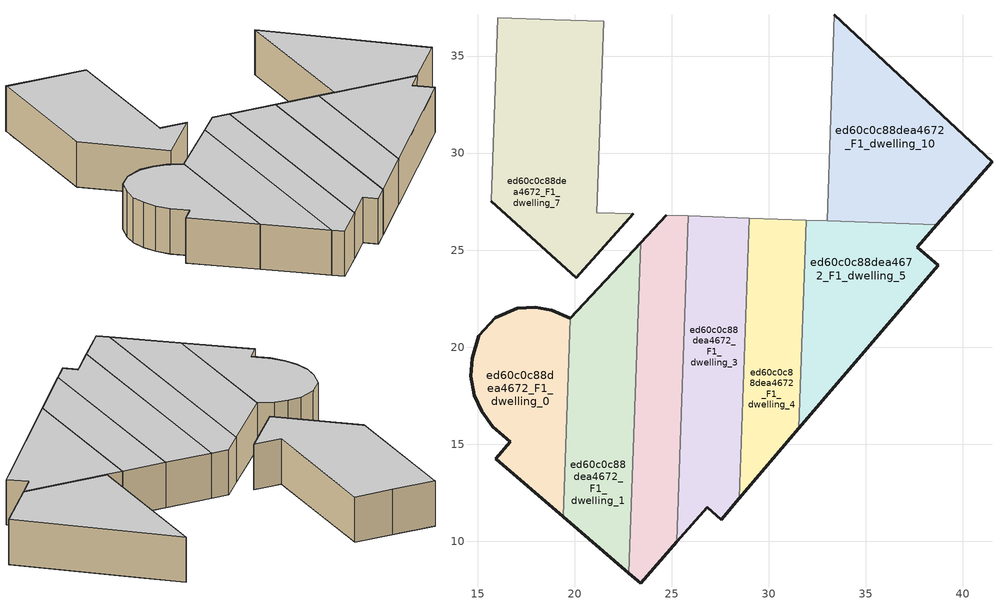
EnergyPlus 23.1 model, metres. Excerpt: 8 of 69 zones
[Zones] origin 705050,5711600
ed60c0c88dea4672_F1_dwelling_0
 floor to ed60c0c88dea4672_F0_dwelling_6 (EU_floor_Construction): 16.56,13.7 19.63,17.23 19.78,21.48 18.82,21.91 17.95,22.05 17.03,22 15.9,21.5 15.06,20.6 14.71,19.42 14.62,18.49 14.83,17.53 15.2,16.7 15.78,15.91 16.69,15.12 15.92,14.25 z3
 floor to ed60c0c88dea4672_F0_dwelling_0 (EU_floor_Construction): 19.42,11.25 19.63,17.23 16.56,13.7 z3
 wall outside (EU_wall_Construction): 19.42,11.25 15.92,14.25 16.69,15.12 15.78,15.91 15.2,16.7 14.83,17.53 14.62,18.49 14.71,19.42 15.06,20.6 15.9,21.5 17.03,22 17.95,22.05 18.82,21.91 19.78,21.48 z3:6
 wall to ed60c0c88dea4672_F1_dwelling_1 (EU_wall_Construction): 19.78,21.48 19.42,11.25 z3:6
 ceiling to ed60c0c88dea4672_F2_dwelling_0 (EU_floor_Construction): 19.78,21.48 19.42,11.25 15.92,14.25 16.69,15.12 15.78,15.91 15.2,16.7 14.83,17.53 14.62,18.49 14.71,19.42 15.06,20.6 15.9,21.5 17.03,22 17.95,22.05 18.82,21.91 z6
ed60c0c88dea4672_F1_dwelling_1
 floor to ed60c0c88dea4672_F0_dwelling_0 (EU_floor_Construction): 22.79,8.36 23.02,15.04 20,17.66 19.63,17.23 19.42,11.25 z3
 floor to ed60c0c88dea4672_F0_dwelling_6 (EU_floor_Construction): 19.63,17.23 23.25,21.41 23.25,21.54 21.36,23.18 19.78,21.48 z3
 floor to ed60c0c88dea4672_F0_dwelling_3 (EU_floor_Construction): 23.25,21.54 23.39,25.38 21.36,23.18 z3
 floor to ed60c0c88dea4672_F0_dwelling_1 (EU_floor_Construction): 23.02,15.04 23.22,20.5 22.79,20.88 20,17.66 z3
 floor to ed60c0c88dea4672_F0_dwelling_2 (EU_floor_Construction): 23.22,20.5 23.25,21.41 22.79,20.88 z3
 wall outside (EU_wall_Construction): 19.78,21.48 23.39,25.38 / 22.79,8.36 19.42,11.25 z3:6
 wall to ed60c0c88dea4672_F1_dwelling_2 (EU_wall_Construction): 23.39,25.38 22.79,8.36 z3:6
 ceiling to ed60c0c88dea4672_F2_dwelling_1 (EU_floor_Construction): 23.39,25.38 22.79,8.36 19.42,11.25 19.78,21.48 z6
ed60c0c88dea4672_F1_dwelling_10
 floor to ed60c0c88dea4672_F0_dwelling_5 (EU_floor_Construction): 38.66,26.31 41.5,29.56 35.31,35.32 33.23,32.91 33.08,28.78 35.82,26.41 z3
 floor to ed60c0c88dea4672_F0_dwelling_11 (EU_floor_Construction): 33.23,32.91 35.31,35.32 33.38,37.13 z3
 floor to ed60c0c88dea4672_F0_dwelling_4 (EU_floor_Construction): 35.82,26.41 33.08,28.78 33,26.51 z3
 wall outside (EU_wall_Construction): 33.38,37.13 41.5,29.56 38.66,26.31 z3:6
 wall to ed60c0c88dea4672_F1_dwelling_9 (EU_wall_Construction): 33,26.51 33.38,37.13 z3:6
 wall to ed60c0c88dea4672_F1_dwelling_5 (EU_wall_Construction): 38.66,26.31 33,26.51 z3:6
 ceiling to ed60c0c88dea4672_F2_dwelling_10 (EU_floor_Construction): 41.5,29.56 38.66,26.31 33,26.51 33.38,37.13 z6
ed60c0c88dea4672_F1_dwelling_2
 floor to ed60c0c88dea4672_F0_dwelling_3 (EU_floor_Construction): 23.32,21.49 25.74,24.28 25.76,24.26 25.85,26.76 24.71,26.8 23.39,25.38 23.25,21.54 z3
 floor to ed60c0c88dea4672_F0_dwelling_0 (EU_floor_Construction): 23.4,7.83 25.26,9.96 25.37,13.01 23.02,15.04 22.79,8.36 z3
 floor to ed60c0c88dea4672_F0_dwelling_1 (EU_floor_Construction): 25.37,13.01 25.56,18.47 23.22,20.5 23.02,15.04 z3
 floor to ed60c0c88dea4672_F0_dwelling_2 (EU_floor_Construction): 25.56,18.47 25.76,24.26 25.74,24.28 23.25,21.41 23.22,20.5 z3
 wall outside (EU_wall_Construction): 25.26,9.96 23.4,7.83 22.79,8.36 / 23.39,25.38 24.71,26.8 z3:6
 wall to ed60c0c88dea4672_F1_dwelling_3 (EU_wall_Construction): 25.85,26.76 25.26,9.96 z3:6
 wall to ed60c0c88dea4672_F1_dwelling_9 (EU_wall_Construction): 24.71,26.8 25.85,26.76 z3:6
 ceiling to ed60c0c88dea4672_F2_dwelling_2 (EU_floor_Construction): 25.85,26.76 25.26,9.96 23.4,7.83 22.79,8.36 23.39,25.38 24.71,26.8 z6
ed60c0c88dea4672_F1_dwelling_3
 floor to ed60c0c88dea4672_F0_dwelling_1 (EU_floor_Construction): 27.54,11.13 28.47,12.21 28.6,15.84 25.56,18.47 25.37,13.01 26.82,11.75 27.53,11.11 z3
 floor to ed60c0c88dea4672_F0_dwelling_2 (EU_floor_Construction): 28.6,15.84 28.8,21.62 25.76,24.26 25.56,18.47 z3
 floor to ed60c0c88dea4672_F0_dwelling_0 (EU_floor_Construction): 25.26,9.96 26.82,11.75 25.37,13.01 z3
 floor to ed60c0c88dea4672_F0_dwelling_3 (EU_floor_Construction): 28.8,21.62 28.95,25.76 27.88,26.69 25.85,26.76 25.76,24.26 z3
 floor to ed60c0c88dea4672_F0_dwelling_4 (EU_floor_Construction): 28.95,25.76 28.98,26.65 27.88,26.69 z3
 wall outside (EU_wall_Construction): 28.47,12.21 27.53,11.11 26.82,11.75 25.26,9.96 z3:6
 wall to ed60c0c88dea4672_F1_dwelling_4 (EU_wall_Construction): 28.98,26.65 28.47,12.21 z3:6
 wall to ed60c0c88dea4672_F1_dwelling_9 (EU_wall_Construction): 25.85,26.76 28.98,26.65 z3:6
 ceiling to ed60c0c88dea4672_F2_dwelling_3 (EU_floor_Construction): 28.98,26.65 28.47,12.21 27.53,11.11 26.82,11.75 25.26,9.96 25.85,26.76 z6
ed60c0c88dea4672_F1_dwelling_4
 floor to ed60c0c88dea4672_F0_dwelling_3 (EU_floor_Construction): 31.67,19.14 31.81,23.28 28.95,25.76 28.8,21.62 z3
 floor to ed60c0c88dea4672_F0_dwelling_4 (EU_floor_Construction): 31.81,23.28 31.93,26.55 28.98,26.65 28.95,25.76 z3
 floor adiabatic (EU_floor_Construction): 28.47,12.21 31.55,15.82 31.67,19.14 28.8,21.62 z3
 wall outside (EU_wall_Construction): 31.55,15.82 28.47,12.21 z3:6
 wall to ed60c0c88dea4672_F1_dwelling_5 (EU_wall_Construction): 31.93,26.55 31.55,15.82 z3:6
 wall to ed60c0c88dea4672_F1_dwelling_9 (EU_wall_Construction): 28.98,26.65 31.93,26.55 z3:6
 ceiling to ed60c0c88dea4672_F2_dwelling_4 (EU_floor_Construction): 31.93,26.55 31.55,15.82 28.47,12.21 28.98,26.65 z6
ed60c0c88dea4672_F1_dwelling_5
 floor to ed60c0c88dea4672_F0_dwelling_4 (EU_floor_Construction): 35.32,20.24 38.56,24.04 35.82,26.41 31.93,26.55 31.81,23.28 z3
 floor to ed60c0c88dea4672_F0_dwelling_5 (EU_floor_Construction): 38.56,24.04 38.72,24.23 37.65,25.15 38.66,26.31 35.82,26.41 z3
 floor to ed60c0c88dea4672_F0_dwelling_2 (EU_floor_Construction): 31.55,15.82 33.23,17.79 31.67,19.14 z3
 floor to ed60c0c88dea4672_F0_dwelling_3 (EU_floor_Construction): 33.23,17.79 35.32,20.24 31.81,23.28 31.67,19.14 z3
 wall outside (EU_wall_Construction): 38.66,26.31 37.65,25.15 38.72,24.23 31.55,15.82 z3:6
 wall to ed60c0c88dea4672_F1_dwelling_9 (EU_wall_Construction): 31.93,26.55 33,26.51 z3:6
 ceiling to ed60c0c88dea4672_F2_dwelling_5 (EU_floor_Construction): 38.66,26.31 37.65,25.15 38.72,24.23 31.55,15.82 31.93,26.55 z6
ed60c0c88dea4672_F1_dwelling_7
 floor to ed60c0c88dea4672_F0_dwelling_8 (EU_floor_Construction): 21.17,27.79 21.31,31.81 16.56,35.93 15.98,35.26 15.88,32.38 z3; 22.67,26.49 23.01,26.87 22.21,26.89 z3
 floor to ed60c0c88dea4672_F0_dwelling_7 (EU_floor_Construction): 20.08,23.59 22.67,26.49 22.21,26.89 21.14,26.93 21.17,27.79 15.88,32.38 15.71,27.51 z3
 floor to ed60c0c88dea4672_F0_dwelling_9 (EU_floor_Construction): 21.31,31.81 21.45,35.69 20.12,36.84 17.43,36.93 16.56,35.93 z3
 floor to ed60c0c88dea4672_F0_dwelling_10 (EU_floor_Construction): 21.45,35.69 21.49,36.79 20.12,36.84 z3
 floor to ed60c0c88dea4672_F0_dwelling_14 (EU_floor_Construction): 16.36,35.7 17.43,36.93 16.04,36.98 16.01,36.01 z3
 floor to ed60c0c88dea4672_F0_dwelling_13 (EU_floor_Construction): 15.98,35.26 16.36,35.7 16.01,36.01 z3
 wall outside (EU_wall_Construction): 23.01,26.87 20.08,23.59 15.71,27.51 z3:6
 wall to ed60c0c88dea4672_F1_dwelling_8 (EU_wall_Construction): 21.49,36.79 21.14,26.93 23.01,26.87 z3:6
 wall to ed60c0c88dea4672_F1_dwelling_6 (EU_wall_Construction): 15.71,27.51 16.04,36.98 z3:6
 wall to ed60c0c88dea4672_F1_dwelling_15 (EU_wall_Construction): 16.04,36.98 18.94,36.88 z3:6
 wall to ed60c0c88dea4672_F1_dwelling_16 (EU_wall_Construction): 18.94,36.88 21.49,36.79 z3:6
 ceiling to ed60c0c88dea4672_F2_dwelling_7 (EU_floor_Construction): 21.49,36.79 21.14,26.93 23.01,26.87 20.08,23.59 15.71,27.51 16.04,36.98 z6
[Building]
EU S2 Campaign: North Axis=0; Terrain=City; Solar Distribution=FullExterior
[Site:Location]
London: Latitude=51.5; Longitude=-0.5; Time Zone=0; Elevation=25
[SizingPeriod:WeatherFileDays]
AnnualSizingPeriod: Begin Month=1; Begin Day of Month=1; End Month=12; End Day of Month=31; Day of Week for Start Day=Monday; Use Weather File Daylight Saving Period=No; Use Weather File Rain and Snow Indicators=No
[MATERIAL]
EU_InternalMass_Material: Roughness=MediumRough; Thickness=0.1; Conductivity=1; Density=1800; Specific Heat=900; Thermal Absorptance=0.9; Solar Absorptance=0.7; Visible Absorptance=0.7
[MATERIAL:NOMASS] Roughness=MediumRough; Thermal Absorptance=0.9; Solar Absorptance=0.7; Visible Absorptance=0.7
Name | Thermal Resistance
EU_wall_NoMass | 0.635353
EU_floor_NoMass | 1.96382
[CONSTRUCTION]
EU_wall_Construction: EU_wall_NoMass
EU_floor_Construction: EU_floor_NoMass
EU_InternalMass_Construction: EU_InternalMass_Material
[ZONE] Type=1; Multiplier=1; Ceiling Height=autocalculate; Floor Area=autocalculate; Part of Total Floor Area=Yes
Name | Volume
ed60c0c88dea4672_F1_dwelling_0 | 114.811
ed60c0c88dea4672_F1_dwelling_1 | 142.055
ed60c0c88dea4672_F1_dwelling_10 | 162.089
ed60c0c88dea4672_F1_dwelling_2 | 128.458
ed60c0c88dea4672_F1_dwelling_3 | 145.515
ed60c0c88dea4672_F1_dwelling_4 | 111.343
ed60c0c88dea4672_F1_dwelling_5 | 128.46
ed60c0c88dea4672_F1_dwelling_7 | 195.821
[INTERNALMASS] Construction=EU_InternalMass_Construction
Name | Zone or ZoneList | Surface Area
ed60c0c88dea4672_F1_dwelling_0_EU_InternalMass | ed60c0c88dea4672_F1_dwelling_0 | 38.2705
ed60c0c88dea4672_F1_dwelling_1_EU_InternalMass | ed60c0c88dea4672_F1_dwelling_1 | 47.3516
ed60c0c88dea4672_F1_dwelling_2_EU_InternalMass | ed60c0c88dea4672_F1_dwelling_2 | 42.8197
ed60c0c88dea4672_F1_dwelling_3_EU_InternalMass | ed60c0c88dea4672_F1_dwelling_3 | 48.5051
ed60c0c88dea4672_F1_dwelling_4_EU_InternalMass | ed60c0c88dea4672_F1_dwelling_4 | 37.1142
ed60c0c88dea4672_F1_dwelling_5_EU_InternalMass | ed60c0c88dea4672_F1_dwelling_5 | 42.8196
ed60c0c88dea4672_F1_dwelling_7_EU_InternalMass | ed60c0c88dea4672_F1_dwelling_7 | 65.2743
ed60c0c88dea4672_F1_dwelling_10_EU_InternalMass | ed60c0c88dea4672_F1_dwelling_10 | 54.0337
[OTHEREQUIPMENT] Fuel Type=Electricity; Design Level Calculation Method=Watts/Area; Power per Zone Floor Area=1; Fraction Latent=0; Fraction Radiant=0; Fraction Lost=0; Carbon Dioxide Generation Rate=0; EndUse Subcategory=EU_Step8_InternalGains
Name | Zone or ZoneList or Space or SpaceList | Schedule
EU_Step8_InternalGain_ed60c0c88dea4672_F1_dwelling_0_f000 | ed60c0c88dea4672_F1_dwelling_0 | EU_Step8_GainSchedule_ed60c0c88dea4672_F1_dwelling_0_f000
EU_Step8_InternalGain_ed60c0c88dea4672_F1_dwelling_1_f000 | ed60c0c88dea4672_F1_dwelling_1 | EU_Step8_GainSchedule_ed60c0c88dea4672_F1_dwelling_1_f000
EU_Step8_InternalGain_ed60c0c88dea4672_F1_dwelling_2_f000 | ed60c0c88dea4672_F1_dwelling_2 | EU_Step8_GainSchedule_ed60c0c88dea4672_F1_dwelling_2_f000
EU_Step8_InternalGain_ed60c0c88dea4672_F1_dwelling_3_f000 | ed60c0c88dea4672_F1_dwelling_3 | EU_Step8_GainSchedule_ed60c0c88dea4672_F1_dwelling_3_f000
EU_Step8_InternalGain_ed60c0c88dea4672_F1_dwelling_4_f000 | ed60c0c88dea4672_F1_dwelling_4 | EU_Step8_GainSchedule_ed60c0c88dea4672_F1_dwelling_4_f000
EU_Step8_InternalGain_ed60c0c88dea4672_F1_dwelling_5_f000 | ed60c0c88dea4672_F1_dwelling_5 | EU_Step8_GainSchedule_ed60c0c88dea4672_F1_dwelling_5_f000
EU_Step8_InternalGain_ed60c0c88dea4672_F1_dwelling_7_f000 | ed60c0c88dea4672_F1_dwelling_7 | EU_Step8_GainSchedule_ed60c0c88dea4672_F1_dwelling_7_f000
EU_Step8_InternalGain_ed60c0c88dea4672_F1_dwelling_10_f000 | ed60c0c88dea4672_F1_dwelling_10 | EU_Step8_GainSchedule_ed60c0c88dea4672_F1_dwelling_10_f000
[ZONEVENTILATION:DESIGNFLOWRATE] Schedule=EU_AlwaysOn; Design Flow Rate Calculation Method=AirChanges/Hour; Air Changes per Hour=0.555504; Ventilation Type=Natural; Fan Pressure Rise=0; Fan Total Efficiency=1; Constant Term Coefficient=1; Temperature Term Coefficient=0; Velocity Term Coefficient=0; Velocity Squared Term Coefficient=0; Minimum Indoor Temperature=-100; Maximum Indoor Temperature=100; Delta Temperature=-100; Minimum Outdoor Temperature=-100; Maximum Outdoor Temperature=100; Maximum Wind Speed=40
Name | Zone or ZoneList or Space or SpaceList
EU_ConstantAir_ed60c0c88dea4672_F1_dwelling_0 | ed60c0c88dea4672_F1_dwelling_0
EU_ConstantAir_ed60c0c88dea4672_F1_dwelling_1 | ed60c0c88dea4672_F1_dwelling_1
EU_ConstantAir_ed60c0c88dea4672_F1_dwelling_2 | ed60c0c88dea4672_F1_dwelling_2
EU_ConstantAir_ed60c0c88dea4672_F1_dwelling_3 | ed60c0c88dea4672_F1_dwelling_3
EU_ConstantAir_ed60c0c88dea4672_F1_dwelling_4 | ed60c0c88dea4672_F1_dwelling_4
EU_ConstantAir_ed60c0c88dea4672_F1_dwelling_5 | ed60c0c88dea4672_F1_dwelling_5
EU_ConstantAir_ed60c0c88dea4672_F1_dwelling_7 | ed60c0c88dea4672_F1_dwelling_7
EU_ConstantAir_ed60c0c88dea4672_F1_dwelling_10 | ed60c0c88dea4672_F1_dwelling_10
[HVACTEMPLATE:ZONE:IDEALLOADSAIRSYSTEM] System Availability Schedule=EU_AlwaysOn; Maximum Heating Supply Air Temperature=50; Minimum Cooling Supply Air Temperature=13; Maximum Heating Supply Air Humidity Ratio=0.0156; Minimum Cooling Supply Air Humidity Ratio=0.0077; Heating Limit=NoLimit; Cooling Limit=NoLimit; Heating Availability Schedule=EU_AlwaysOn; Cooling Availability Schedule=EU_CoolingOff; Dehumidification Control Type=ConstantSensibleHeatRatio; Cooling Sensible Heat Ratio=0.7; Dehumidification Setpoint=60; Humidification Control Type=None; Humidification Setpoint=30; Outdoor Air Method=None; Outdoor Air Flow Rate per Person=0.00944; Outdoor Air Flow Rate per Zone Floor Area=0; Outdoor Air Flow Rate per Zone=0; Demand Controlled Ventilation Type=None; Outdoor Air Economizer Type=NoEconomizer; Heat Recovery Type=None; Sensible Heat Recovery Effectiveness=0.7; Latent Heat Recovery Effectiveness=0.65
Name | Template Thermostat
ed60c0c88dea4672_F1_dwelling_0 | EU_HeatOnly_ed60c0c88dea4672_F1_dwelling_0
ed60c0c88dea4672_F1_dwelling_1 | EU_HeatOnly_ed60c0c88dea4672_F1_dwelling_1
ed60c0c88dea4672_F1_dwelling_2 | EU_HeatOnly_ed60c0c88dea4672_F1_dwelling_2
ed60c0c88dea4672_F1_dwelling_3 | EU_HeatOnly_ed60c0c88dea4672_F1_dwelling_3
ed60c0c88dea4672_F1_dwelling_4 | EU_HeatOnly_ed60c0c88dea4672_F1_dwelling_4
ed60c0c88dea4672_F1_dwelling_5 | EU_HeatOnly_ed60c0c88dea4672_F1_dwelling_5
ed60c0c88dea4672_F1_dwelling_7 | EU_HeatOnly_ed60c0c88dea4672_F1_dwelling_7
ed60c0c88dea4672_F1_dwelling_10 | EU_HeatOnly_ed60c0c88dea4672_F1_dwelling_10
[SIZING:ZONE] Zone Cooling Design Supply Air Temperature Input Method=SupplyAirTemperature; Zone Cooling Design Supply Air Temperature=13; Zone Heating Design Supply Air Temperature Input Method=SupplyAirTemperature; Zone Heating Design Supply Air Temperature=50; Zone Cooling Design Supply Air Humidity Ratio=0.008; Zone Heating Design Supply Air Humidity Ratio=0.008; Cooling Design Air Flow Method=DesignDay; Cooling Design Air Flow Rate=0; Cooling Minimum Air Flow per Zone Floor Area=0.000762; Cooling Minimum Air Flow=0; Cooling Minimum Air Flow Fraction=0.2; Heating Design Air Flow Method=DesignDay; Heating Design Air Flow Rate=0; Heating Maximum Air Flow per Zone Floor Area=0.002032; Heating Maximum Air Flow=0.141576; Heating Maximum Air Flow Fraction=0.3; Account for Dedicated Outdoor Air System=No; Dedicated Outdoor Air System Control Strategy=NeutralSupplyAir; Dedicated Outdoor Air Low Setpoint Temperature for Design=autosize; Dedicated Outdoor Air High Setpoint Temperature for Design=autosize; Zone Load Sizing Method=Sensible Load Only No Latent Load; Zone Latent Cooling Design Supply Air Humidity Ratio Input Method=HumidityRatioDifference; Zone Cooling Design Supply Air Humidity Ratio Difference=0.005; Zone Latent Heating Design Supply Air Humidity Ratio Input Method=HumidityRatioDifference; Zone Humidification Design Supply Air Humidity Ratio Difference=0.005
ed60c0c88dea4672_F1_dwelling_0; ed60c0c88dea4672_F1_dwelling_1; ed60c0c88dea4672_F1_dwelling_2; ed60c0c88dea4672_F1_dwelling_3; ed60c0c88dea4672_F1_dwelling_4; ed60c0c88dea4672_F1_dwelling_5; ed60c0c88dea4672_F1_dwelling_7; ed60c0c88dea4672_F1_dwelling_10
[SCHEDULE:CONSTANT]
Name | Hourly Value
EU_AlwaysOn | 1
EU_CoolingOff | 0
[SCHEDULE:FILE] Column Number=1; Rows to Skip at Top=0; Number of Hours of Data=8760; Column Separator=Comma; Interpolate to Timestep=No; Minutes per Item=60; Adjust Schedule for Daylight Savings=Yes
Name | File
EU_Step8_GainSchedule_ed60c0c88dea4672_F1_dwelling_0_f000 | ../../schedules/ed60c0c88dea4672/ed60c0c88dea4672_F1_dwelling_0_f000_gain.csv
EU_Step8_GainSchedule_ed60c0c88dea4672_F1_dwelling_1_f000 | ../../schedules/ed60c0c88dea4672/ed60c0c88dea4672_F1_dwelling_1_f000_gain.csv
EU_Step8_GainSchedule_ed60c0c88dea4672_F1_dwelling_2_f000 | ../../schedules/ed60c0c88dea4672/ed60c0c88dea4672_F1_dwelling_2_f000_gain.csv
EU_Step8_GainSchedule_ed60c0c88dea4672_F1_dwelling_3_f000 | ../../schedules/ed60c0c88dea4672/ed60c0c88dea4672_F1_dwelling_3_f000_gain.csv
EU_Step8_GainSchedule_ed60c0c88dea4672_F1_dwelling_4_f000 | ../../schedules/ed60c0c88dea4672/ed60c0c88dea4672_F1_dwelling_4_f000_gain.csv
EU_Step8_GainSchedule_ed60c0c88dea4672_F1_dwelling_5_f000 | ../../schedules/ed60c0c88dea4672/ed60c0c88dea4672_F1_dwelling_5_f000_gain.csv
EU_Step8_GainSchedule_ed60c0c88dea4672_F1_dwelling_7_f000 | ../../schedules/ed60c0c88dea4672/ed60c0c88dea4672_F1_dwelling_7_f000_gain.csv
EU_Step8_GainSchedule_ed60c0c88dea4672_F1_dwelling_10_f000 | ../../schedules/ed60c0c88dea4672/ed60c0c88dea4672_F1_dwelling_10_f000_gain.csv
